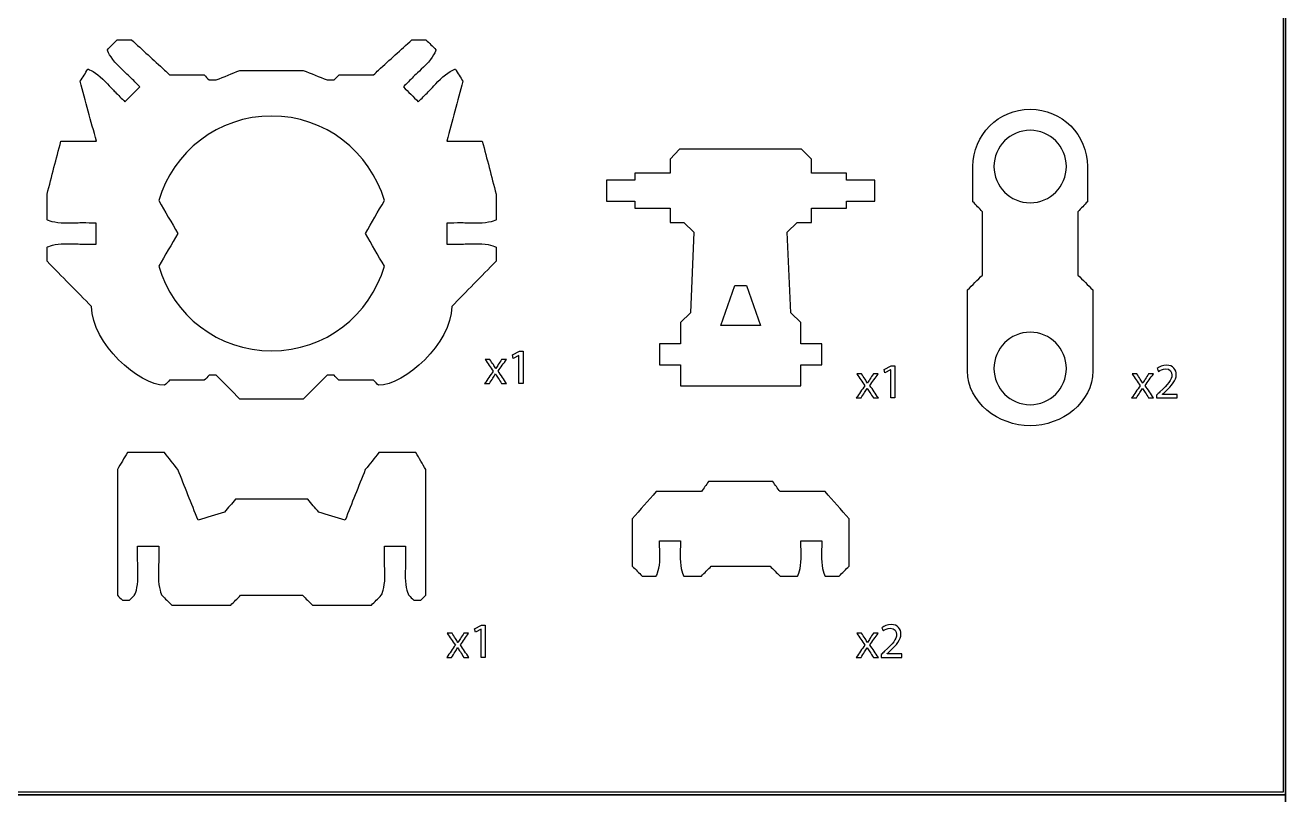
# Model space of a CAD drawing. Extents: x 0 to 850, y 0 to 600.
# Drawn here: x 130.9 to 310.2, y 375 to 484.3 of the extents above; entities that cross this region are included whole.
import ezdxf

# ---------------------------------------------------------------- set-up
doc = ezdxf.new("R2010")
doc.units = 0
doc.header["$MEASUREMENT"] = 0
doc.layers.add('DEFAULT', color=18, linetype='CONTINUOUS')

msp = doc.modelspace()

# ---------------------------------------------------------------- linework, layer by layer
at = {"layer": 'DEFAULT', "color": 5}
for points in [[(310, 600), (0, 600), (0, 375), (310, 375)], [(309.65, 375.35), (0.35, 375.35), (0.35, 599.65), (309.65, 599.65)], [(640, 600), (310, 600), (310, 240), (640, 240)], [(201.09, 437.43), (201.08, 437.43), (200.28, 437), (200.16, 437.48), (201.16, 438.01), (201.69, 438.01), (201.69, 433.42), (201.09, 433.42)], [(253.9, 435.38), (253.88, 435.38), (253.08, 434.95), (252.96, 435.43), (253.97, 435.96), (254.5, 435.96), (254.5, 431.37), (253.9, 431.37)], [(195.71, 398.53), (195.7, 398.53), (194.9, 398.1), (194.78, 398.58), (195.78, 399.11), (196.31, 399.11), (196.31, 394.52), (195.71, 394.52)], [(310, 375), (0, 375), (0, 0), (310, 0)]]:
    msp.add_lwpolyline(points, close=True, dxfattribs=at)
at = {"layer": 'DEFAULT', "color": 1}
for points in [[(247.63, 462.32), (247.63, 463.32), (242.63, 463.32), (242.63, 465.32), (241.21, 466.74), (223.92, 466.74), (222.55, 465.32), (222.55, 463.32), (217.55, 463.32), (217.55, 462.32), (213.55, 462.32), (213.55, 459.32), (217.55, 459.32), (217.55, 458.32), (222.55, 458.32), (222.55, 456.32), (224.51, 456.32), (225.92, 454.91), (225.45, 443.49), (224.04, 442.08), (224.04, 439.08), (221.04, 439.08), (221.04, 436.08), (224.04, 436.08), (224.04, 433.08), (241.13, 433.08), (241.13, 436.08), (244.13, 436.08), (244.13, 439.08), (241.13, 439.08), (241.13, 442.08), (239.72, 443.49), (239.21, 454.91), (240.63, 456.32), (242.63, 456.32), (242.63, 458.32), (247.63, 458.32), (247.63, 459.32), (251.63, 459.32), (251.63, 462.32)], [(229.75, 441.68), (231.75, 447.35), (233.42, 447.35), (235.42, 441.68)]]:
    msp.add_lwpolyline(points, close=True, dxfattribs=at)
for points, knots in [([(136.54, 456.19), (137.93, 456.19), (138.7, 456.24), (139.05, 456.24), (139.71, 456.23), (140.37, 456.23), (141.04, 456.23), (141.04, 455.23), (141.04, 454.24), (141.04, 453.24), (140.37, 453.24), (139.71, 453.24), (139.04, 453.24), (138.7, 453.24), (137.92, 453.29), (136.54, 453.29), (135.22, 453.29), (134.13, 452.88), (134.05, 452.8), (134.05, 452.13), (134.05, 451.46), (134.05, 450.79), (136.15, 448.65), (138.26, 446.5), (140.37, 444.35), (140.37, 439.11), (147.14, 433.18), (150.75, 433.18), (150.99, 433.41), (151.22, 433.65), (151.46, 433.89), (153.1, 433.89), (154.73, 433.89), (156.37, 433.89), (156.6, 434.12), (156.84, 434.35), (157.07, 434.59), (157.41, 434.59), (157.74, 434.59), (158.07, 434.59), (159.2, 433.46), (160.32, 432.34), (161.45, 431.22), (164.45, 431.22), (167.44, 431.22), (170.44, 431.22), (171.57, 432.34), (172.69, 433.46), (173.82, 434.59), (174.15, 434.59), (174.49, 434.59), (174.82, 434.59), (175.05, 434.35), (175.29, 434.12), (175.52, 433.89), (177.16, 433.89), (178.79, 433.89), (180.43, 433.89), (180.67, 433.65), (180.9, 433.41), (181.14, 433.18), (184.76, 433.18), (191.53, 439.11), (191.53, 444.35), (193.63, 446.5), (195.74, 448.65), (197.84, 450.79), (197.84, 451.46), (197.84, 452.13), (197.84, 452.79), (197.76, 452.88), (196.67, 453.29), (195.35, 453.29), (193.97, 453.29), (193.19, 453.24), (192.85, 453.24), (192.18, 453.24), (191.52, 453.24), (190.85, 453.24), (190.85, 454.24), (190.85, 455.23), (190.85, 456.23), (191.52, 456.23), (192.18, 456.23), (192.84, 456.24), (193.19, 456.24), (193.96, 456.19), (195.35, 456.19), (196.73, 456.2), (197.85, 456.63), (197.85, 456.69), (197.85, 457.91), (197.84, 459.13), (197.84, 460.35), (197.19, 462.85), (196.54, 465.36), (195.88, 467.86), (194.2, 467.86), (192.53, 467.86), (190.85, 467.86), (191.61, 470.7), (192.37, 473.53), (193.13, 476.37), (192.77, 476.94), (192.41, 477.52), (192.05, 478.09), (191.95, 478.1), (190.87, 477.62), (189.93, 476.67), (188.95, 475.69), (188.44, 475.11), (188.2, 474.87), (187.73, 474.4), (187.26, 473.93), (186.79, 473.45), (186.08, 474.16), (185.37, 474.87), (184.67, 475.57), (185.14, 476.05), (185.61, 476.52), (186.07, 476.99), (186.31, 477.23), (186.9, 477.74), (187.88, 478.72), (188.85, 479.7), (189.33, 480.81), (189.29, 480.85), (188.82, 481.32), (188.35, 481.79), (187.87, 482.26), (187.21, 482.26), (186.54, 482.26), (185.87, 482.26), (184.3, 480.83), (182.72, 479.4), (181.14, 477.96), (180.9, 477.73), (180.67, 477.49), (180.43, 477.26), (178.8, 477.26), (177.16, 477.26), (175.53, 477.26), (175.29, 477.02), (175.06, 476.79), (174.82, 476.55), (174.49, 476.55), (174.15, 476.55), (173.82, 476.55), (172.7, 477.01), (171.57, 477.47), (170.45, 477.92), (167.45, 477.92), (164.44, 477.92), (161.44, 477.92), (160.32, 477.47), (159.2, 477.01), (158.07, 476.55), (157.74, 476.55), (157.4, 476.55), (157.07, 476.55), (156.83, 476.79), (156.6, 477.02), (156.36, 477.26), (154.73, 477.26), (153.09, 477.26), (151.46, 477.26), (151.22, 477.49), (150.99, 477.73), (150.75, 477.96), (149.17, 479.4), (147.6, 480.83), (146.02, 482.27), (145.35, 482.27), (144.69, 482.27), (144.02, 482.27), (143.55, 481.8), (143.08, 481.32), (142.61, 480.85), (142.56, 480.81), (143.04, 479.71), (144.02, 478.73), (144.99, 477.75), (145.58, 477.23), (145.82, 476.99), (146.29, 476.52), (146.76, 476.05), (147.23, 475.58), (146.52, 474.87), (145.81, 474.16), (145.11, 473.46), (144.64, 473.93), (144.17, 474.4), (143.7, 474.87), (143.45, 475.11), (142.94, 475.7), (141.96, 476.68), (141.02, 477.62), (139.95, 478.1), (139.85, 478.09), (139.48, 477.52), (139.12, 476.94), (138.76, 476.37), (139.52, 473.53), (140.28, 470.7), (141.05, 467.86), (139.37, 467.86), (137.69, 467.86), (136.01, 467.86), (135.35, 465.36), (134.7, 462.85), (134.05, 460.35), (134.05, 459.13), (134.04, 457.91), (134.04, 456.69), (134.04, 456.63), (135.16, 456.2), (136.54, 456.19)], [1, 1, 1, 1, 2, 2, 2, 7.650009, 7.650009, 7.650009, 16.130009, 16.130009, 16.130009, 21.790018, 21.790018, 21.790018, 22.790018, 22.790018, 22.790018, 23.790018, 23.790018, 23.790018, 29.470018, 29.470018, 29.470018, 55.040129, 55.040129, 55.040129, 56.040129, 56.040129, 56.040129, 58.882698, 58.882698, 58.882698, 72.792698, 72.792698, 72.792698, 75.614063, 75.614063, 75.614063, 78.444063, 78.444063, 78.444063, 91.971018, 91.971018, 91.971018, 117.471018, 117.471018, 117.471018, 130.997972, 130.997972, 130.997972, 133.827972, 133.827972, 133.827972, 136.649337, 136.649337, 136.649337, 150.559337, 150.559337, 150.559337, 153.401907, 153.401907, 153.401907, 154.401907, 154.401907, 154.401907, 179.972018, 179.972018, 179.972018, 185.642018, 185.642018, 185.642018, 186.642018, 186.642018, 186.642018, 187.642018, 187.642018, 187.642018, 193.302027, 193.302027, 193.302027, 201.782027, 201.782027, 201.782027, 207.432036, 207.432036, 207.432036, 208.432036, 208.432036, 208.432036, 209.432036, 209.432036, 209.432036, 219.782041, 219.782041, 219.782041, 241.80543, 241.80543, 241.80543, 256.07543, 256.07543, 256.07543, 281.038463, 281.038463, 281.038463, 286.803817, 286.803817, 286.803817, 287.803817, 287.803817, 287.803817, 288.803817, 288.803817, 288.803817, 294.460688, 294.460688, 294.460688, 302.960112, 302.960112, 302.960112, 308.6099, 308.6099, 308.6099, 309.6099, 309.6099, 309.6099, 310.6099, 310.6099, 310.6099, 316.280896, 316.280896, 316.280896, 321.950896, 321.950896, 321.950896, 340.080775, 340.080775, 340.080775, 342.909202, 342.909202, 342.909202, 356.819202, 356.819202, 356.819202, 359.647629, 359.647629, 359.647629, 362.487629, 362.487629, 362.487629, 372.808758, 372.808758, 372.808758, 398.328758, 398.328758, 398.328758, 408.649886, 408.649886, 408.649886, 411.489886, 411.489886, 411.489886, 414.318314, 414.318314, 414.318314, 428.228314, 428.228314, 428.228314, 431.056741, 431.056741, 431.056741, 449.185946, 449.185946, 449.185946, 454.855946, 454.855946, 454.855946, 460.526943, 460.526943, 460.526943, 461.526943, 461.526943, 461.526943, 462.526943, 462.526943, 462.526943, 468.17673, 468.17673, 468.17673, 476.676154, 476.676154, 476.676154, 482.333026, 482.333026, 482.333026, 483.333026, 483.333026, 483.333026, 484.333026, 484.333026, 484.333026, 490.112169, 490.112169, 490.112169, 515.077796, 515.077796, 515.077796, 529.357796, 529.357796, 529.357796, 551.381186, 551.381186, 551.381186, 561.73119, 561.73119, 561.73119, 562.73119, 562.73119, 562.73119, 562.73119]), ([(149.92, 459.41), (151.94, 466.35), (158.35, 471.43), (165.95, 471.43), (173.54, 471.43), (179.95, 466.35), (181.97, 459.41), (181.07, 457.86), (180.17, 456.3), (179.27, 454.75), (180.17, 453.19), (181.07, 451.64), (181.97, 450.08), (179.95, 443.13), (173.54, 438.06), (165.95, 438.06), (158.35, 438.06), (151.94, 443.13), (149.92, 450.08), (150.82, 451.64), (151.72, 453.19), (152.62, 454.75), (151.72, 456.3), (150.82, 457.86), (149.92, 459.41)], [15.268857, 15.268857, 15.268857, 15.268857, 16.268857, 16.268857, 16.268857, 17.268857, 17.268857, 17.268857, 32.537714, 32.537714, 32.537714, 47.815231, 47.815231, 47.815231, 48.815231, 48.815231, 48.815231, 49.815231, 49.815231, 49.815231, 65.092747, 65.092747, 65.092747, 80.361604, 80.361604, 80.361604, 80.361604]), ([(280.5, 448.84), (280.5, 451.84), (280.5, 454.84), (280.5, 457.84), (280.96, 458.31), (281.41, 458.78), (281.86, 459.26), (281.86, 460.92), (281.86, 462.59), (281.86, 464.26), (281.86, 468.75), (278.21, 472.4), (273.72, 472.4), (269.23, 472.4), (265.58, 468.75), (265.58, 464.26), (265.58, 462.59), (265.58, 460.92), (265.58, 459.26), (266.03, 458.78), (266.48, 458.31), (266.94, 457.84), (266.94, 454.84), (266.94, 451.84), (266.94, 448.84), (266.23, 448.13), (265.52, 447.43), (264.82, 446.72), (264.82, 442.89), (264.82, 439.05), (264.82, 435.22), (264.82, 430.73), (269.23, 427.42), (273.72, 427.42), (278.21, 427.42), (282.62, 430.73), (282.62, 435.22), (282.62, 439.05), (282.62, 442.89), (282.62, 446.72), (281.92, 447.43), (281.21, 448.13), (280.5, 448.84)], [8.499424, 8.499424, 8.499424, 8.499424, 34.019424, 34.019424, 34.019424, 39.578434, 39.578434, 39.578434, 53.748434, 53.748434, 53.748434, 54.748434, 54.748434, 54.748434, 55.748434, 55.748434, 55.748434, 69.918434, 69.918434, 69.918434, 75.477445, 75.477445, 75.477445, 100.997445, 100.997445, 100.997445, 109.496868, 109.496868, 109.496868, 142.096868, 142.096868, 142.096868, 143.096868, 143.096868, 143.096868, 144.096868, 144.096868, 144.096868, 176.696868, 176.696868, 176.696868, 185.196292, 185.196292, 185.196292, 185.196292]), ([(273.72, 459.11), (270.88, 459.11), (268.58, 461.42), (268.58, 464.26), (268.58, 467.1), (270.88, 469.4), (273.72, 469.4), (276.56, 469.4), (278.86, 467.1), (278.86, 464.26), (278.86, 461.42), (276.56, 459.11), (273.72, 459.11)], [1, 1, 1, 1, 2, 2, 2, 3, 3, 3, 4, 4, 4, 5, 5, 5, 5]), ([(273.72, 430.42), (270.88, 430.42), (268.58, 432.72), (268.58, 435.56), (268.58, 438.4), (270.88, 440.71), (273.72, 440.71), (276.56, 440.71), (278.86, 438.4), (278.86, 435.56), (278.86, 432.72), (276.56, 430.42), (273.72, 430.42)], [1, 1, 1, 1, 2, 2, 2, 3, 3, 3, 4, 4, 4, 5, 5, 5, 5]), ([(144.04, 403.34), (144.04, 409.3), (144.04, 415.25), (144.04, 421.2), (144.51, 422.01), (144.98, 422.81), (145.45, 423.62), (147.21, 423.62), (148.96, 423.62), (150.71, 423.62), (151.35, 422.81), (151.99, 422.01), (152.63, 421.2), (153.59, 418.8), (154.54, 416.4), (155.5, 413.99), (156.75, 414.38), (158, 414.76), (159.25, 415.14), (159.77, 415.76), (160.29, 416.38), (160.81, 417), (164.23, 417), (167.66, 417), (171.08, 417), (171.6, 416.38), (172.12, 415.76), (172.64, 415.14), (173.89, 414.76), (175.14, 414.38), (176.39, 413.99), (177.34, 416.4), (178.3, 418.8), (179.26, 421.2), (179.9, 422.01), (180.54, 422.81), (181.18, 423.62), (182.93, 423.62), (184.68, 423.62), (186.44, 423.62), (186.91, 422.81), (187.38, 422.01), (187.85, 421.2), (187.85, 415.25), (187.85, 409.3), (187.85, 403.34), (187.62, 403.11), (187.38, 402.87), (187.15, 402.64), (186.81, 402.64), (186.48, 402.64), (186.14, 402.64), (185.91, 402.87), (185.67, 403.11), (185.44, 403.34), (185.38, 403.34), (184.93, 404.47), (184.93, 405.84), (184.93, 407.22), (184.98, 408), (184.98, 408.35), (184.98, 409.01), (184.98, 409.67), (184.98, 410.34), (183.98, 410.34), (182.98, 410.34), (181.98, 410.34), (181.98, 409.67), (181.98, 409.01), (181.98, 408.34), (181.98, 408), (182.03, 407.22), (182.03, 405.84), (182.03, 404.47), (181.59, 403.34), (181.53, 403.34), (181.06, 402.87), (180.59, 402.4), (180.12, 401.93), (177.33, 401.93), (174.55, 401.93), (171.76, 401.93), (171.29, 402.4), (170.82, 402.87), (170.35, 403.34), (167.41, 403.34), (164.47, 403.34), (161.54, 403.34), (161.07, 402.87), (160.6, 402.4), (160.13, 401.93), (157.34, 401.93), (154.56, 401.93), (151.77, 401.93), (151.3, 402.4), (150.83, 402.87), (150.35, 403.34), (150.31, 403.34), (149.86, 404.47), (149.86, 405.84), (149.86, 407.22), (149.91, 408), (149.91, 408.34), (149.91, 409.01), (149.91, 409.67), (149.91, 410.34), (148.91, 410.34), (147.91, 410.34), (146.91, 410.34), (146.91, 409.67), (146.91, 409.01), (146.91, 408.35), (146.91, 408), (146.96, 407.22), (146.96, 405.84), (146.96, 404.47), (146.51, 403.34), (146.45, 403.34), (146.22, 403.11), (145.98, 402.87), (145.75, 402.64), (145.41, 402.64), (145.08, 402.64), (144.75, 402.64), (144.51, 402.87), (144.27, 403.11), (144.04, 403.34)], [2.828427, 2.828427, 2.828427, 2.828427, 53.458427, 53.458427, 53.458427, 61.387216, 61.387216, 61.387216, 76.297216, 76.297216, 76.297216, 85.030515, 85.030515, 85.030515, 107.031724, 107.031724, 107.031724, 118.140819, 118.140819, 118.140819, 125.018995, 125.018995, 125.018995, 154.138995, 154.138995, 154.138995, 161.01717, 161.01717, 161.01717, 172.126266, 172.126266, 172.126266, 194.131177, 194.131177, 194.131177, 202.864475, 202.864475, 202.864475, 217.774475, 217.774475, 217.774475, 225.703264, 225.703264, 225.703264, 276.333264, 276.333264, 276.333264, 279.161691, 279.161691, 279.161691, 282.001691, 282.001691, 282.001691, 284.830119, 284.830119, 284.830119, 285.830119, 285.830119, 285.830119, 286.830119, 286.830119, 286.830119, 292.480119, 292.480119, 292.480119, 300.980119, 300.980119, 300.980119, 306.640127, 306.640127, 306.640127, 307.640127, 307.640127, 307.640127, 308.640127, 308.640127, 308.640127, 314.304057, 314.304057, 314.304057, 337.994057, 337.994057, 337.994057, 343.650911, 343.650911, 343.650911, 368.630911, 368.630911, 368.630911, 374.287766, 374.287766, 374.287766, 397.967766, 397.967766, 397.967766, 403.63878, 403.63878, 403.63878, 404.63878, 404.63878, 404.63878, 405.63878, 405.63878, 405.63878, 411.298788, 411.298788, 411.298788, 419.798788, 419.798788, 419.798788, 425.448788, 425.448788, 425.448788, 426.448788, 426.448788, 426.448788, 427.448788, 427.448788, 427.448788, 430.277216, 430.277216, 430.277216, 433.117216, 433.117216, 433.117216, 435.945643, 435.945643, 435.945643, 435.945643]), ([(246.58, 406.06), (245.91, 406.06), (245.25, 406.06), (244.58, 406.06), (244.53, 406.06), (244.08, 407.18), (244.08, 408.56), (244.08, 409.95), (244.13, 410.72), (244.13, 411.06), (243.13, 411.06), (242.13, 411.07), (241.13, 411.07), (241.13, 410.73), (241.18, 409.95), (241.18, 408.56), (241.17, 407.18), (240.73, 406.07), (240.67, 406.07), (239.84, 406.07), (239.01, 406.07), (238.18, 406.07), (237.7, 406.54), (237.23, 407.01), (236.76, 407.48), (233.98, 407.48), (231.2, 407.48), (228.42, 407.48), (227.95, 407.01), (227.47, 406.54), (227, 406.07), (226.17, 406.07), (225.34, 406.07), (224.51, 406.07), (224.45, 406.07), (224, 407.18), (224, 408.56), (224, 409.95), (224.05, 410.73), (224.05, 411.07), (223.05, 411.07), (222.05, 411.06), (221.05, 411.06), (221.05, 410.72), (221.1, 409.95), (221.1, 408.56), (221.1, 407.23), (220.68, 406.14), (220.6, 406.07), (219.94, 406.06), (219.27, 406.06), (218.6, 406.06), (218.13, 406.53), (217.66, 407.01), (217.19, 407.48), (217.19, 409.72), (217.19, 411.96), (217.19, 414.2), (218.32, 415.49), (219.46, 416.78), (220.6, 418.07), (222.73, 418.07), (224.87, 418.07), (227, 418.07), (227.34, 418.54), (227.68, 419.01), (228.01, 419.49), (231.06, 419.49), (234.11, 419.49), (237.15, 419.49), (237.49, 419.01), (237.83, 418.54), (238.18, 418.07), (240.31, 418.07), (242.44, 418.07), (244.58, 418.07), (245.72, 416.78), (246.86, 415.49), (247.99, 414.2), (247.99, 411.96), (247.99, 409.72), (247.99, 407.48), (247.52, 407.01), (247.05, 406.53), (246.58, 406.06)], [5.670996, 5.670996, 5.670996, 5.670996, 11.340996, 11.340996, 11.340996, 12.340996, 12.340996, 12.340996, 13.340996, 13.340996, 13.340996, 21.84102, 21.84102, 21.84102, 22.84102, 22.84102, 22.84102, 23.84102, 23.84102, 23.84102, 30.92102, 30.92102, 30.92102, 36.592016, 36.592016, 36.592016, 60.242016, 60.242016, 60.242016, 65.913013, 65.913013, 65.913013, 72.993013, 72.993013, 72.993013, 73.993013, 73.993013, 73.993013, 74.993013, 74.993013, 74.993013, 83.493036, 83.493036, 83.493036, 84.493036, 84.493036, 84.493036, 85.493036, 85.493036, 85.493036, 91.173045, 91.173045, 91.173045, 96.844041, 96.844041, 96.844041, 115.904041, 115.904041, 115.904041, 130.526763, 130.526763, 130.526763, 148.676766, 148.676766, 148.676766, 153.60218, 153.60218, 153.60218, 179.51218, 179.51218, 179.51218, 184.460927, 184.460927, 184.460927, 202.61093, 202.61093, 202.61093, 217.233652, 217.233652, 217.233652, 236.293652, 236.293652, 236.293652, 241.964648, 241.964648, 241.964648, 241.964648])]:
    msp.add_open_spline(points, degree=3, knots=knots, dxfattribs=at)
at = {"layer": 'DEFAULT', "color": 5}
for points, knots in [([(196.96, 436.84), (197.12, 436.6), (197.29, 436.35), (197.45, 436.11), (197.58, 435.92), (197.68, 435.74), (197.79, 435.55), (197.8, 435.55), (197.81, 435.55), (197.82, 435.55), (197.93, 435.75), (198.04, 435.93), (198.15, 436.11), (198.31, 436.36), (198.47, 436.6), (198.63, 436.84), (198.86, 436.84), (199.08, 436.84), (199.3, 436.84), (198.92, 436.29), (198.53, 435.74), (198.14, 435.19), (198.54, 434.6), (198.94, 434.01), (199.34, 433.42), (199.1, 433.42), (198.87, 433.42), (198.63, 433.42), (198.47, 433.68), (198.3, 433.94), (198.13, 434.19), (198, 434.39), (197.89, 434.58), (197.77, 434.79), (197.76, 434.79), (197.76, 434.79), (197.75, 434.79), (197.64, 434.58), (197.52, 434.4), (197.39, 434.19), (197.23, 433.94), (197.06, 433.68), (196.9, 433.42), (196.67, 433.42), (196.44, 433.42), (196.21, 433.42), (196.62, 434.01), (197.02, 434.59), (197.43, 435.17), (197.04, 435.73), (196.66, 436.28), (196.27, 436.84), (196.5, 436.84), (196.73, 436.84), (196.96, 436.84)], [0, 0, 0, 0, 2.49699, 2.49699, 2.49699, 3.49699, 3.49699, 3.49699, 3.55699, 3.55699, 3.55699, 4.55699, 4.55699, 4.55699, 7.025431, 7.025431, 7.025431, 8.926431, 8.926431, 8.926431, 14.65429, 14.65429, 14.65429, 20.702165, 20.702165, 20.702165, 22.703165, 22.703165, 22.703165, 25.305695, 25.305695, 25.305695, 26.305695, 26.305695, 26.305695, 26.345695, 26.345695, 26.345695, 27.345695, 27.345695, 27.345695, 29.937907, 29.937907, 29.937907, 31.877907, 31.877907, 31.877907, 37.898462, 37.898462, 37.898462, 43.663484, 43.663484, 43.663484, 45.623484, 45.623484, 45.623484, 45.623484]), ([(291.66, 431.37), (291.66, 431.5), (291.66, 431.63), (291.66, 431.76), (291.82, 431.91), (291.99, 432.07), (292.15, 432.23), (293.32, 433.34), (293.85, 433.94), (293.86, 434.63), (293.86, 435.09), (293.63, 435.52), (292.95, 435.52), (292.53, 435.52), (292.18, 435.31), (291.97, 435.14), (291.91, 435.28), (291.84, 435.43), (291.77, 435.57), (292.09, 435.84), (292.54, 436.04), (293.07, 436.04), (294.06, 436.04), (294.48, 435.36), (294.48, 434.71), (294.48, 433.86), (293.86, 433.17), (292.9, 432.24), (292.77, 432.13), (292.65, 432.02), (292.53, 431.9), (292.53, 431.9), (292.53, 431.89), (292.53, 431.89), (293.22, 431.89), (293.9, 431.89), (294.59, 431.89), (294.59, 431.72), (294.59, 431.55), (294.59, 431.37), (293.61, 431.37), (292.64, 431.37), (291.66, 431.37)], [8.302, 8.302, 8.302, 8.302, 9.382, 9.382, 9.382, 11.305538, 11.305538, 11.305538, 12.305538, 12.305538, 12.305538, 13.305538, 13.305538, 13.305538, 14.305538, 14.305538, 14.305538, 15.666127, 15.666127, 15.666127, 16.666127, 16.666127, 16.666127, 17.666127, 17.666127, 17.666127, 18.666127, 18.666127, 18.666127, 20.080736, 20.080736, 20.080736, 20.120736, 20.120736, 20.120736, 25.961736, 25.961736, 25.961736, 27.421736, 27.421736, 27.421736, 35.723736, 35.723736, 35.723736, 35.723736]), ([(249.77, 434.79), (249.93, 434.55), (250.09, 434.3), (250.26, 434.06), (250.38, 433.87), (250.49, 433.69), (250.6, 433.5), (250.61, 433.5), (250.62, 433.5), (250.62, 433.5), (250.74, 433.7), (250.85, 433.88), (250.96, 434.06), (251.12, 434.31), (251.28, 434.55), (251.44, 434.79), (251.66, 434.79), (251.89, 434.79), (252.11, 434.79), (251.72, 434.24), (251.34, 433.69), (250.95, 433.14), (251.35, 432.55), (251.75, 431.96), (252.15, 431.37), (251.91, 431.37), (251.68, 431.37), (251.44, 431.37), (251.27, 431.63), (251.11, 431.89), (250.94, 432.14), (250.81, 432.34), (250.69, 432.53), (250.57, 432.74), (250.57, 432.74), (250.56, 432.74), (250.56, 432.74), (250.45, 432.53), (250.33, 432.35), (250.2, 432.14), (250.03, 431.89), (249.87, 431.63), (249.7, 431.37), (249.48, 431.37), (249.25, 431.37), (249.02, 431.37), (249.42, 431.96), (249.83, 432.54), (250.23, 433.12), (249.85, 433.68), (249.46, 434.23), (249.08, 434.79), (249.31, 434.79), (249.54, 434.79), (249.77, 434.79)], [1.96, 1.96, 1.96, 1.96, 4.45699, 4.45699, 4.45699, 5.45699, 5.45699, 5.45699, 5.51699, 5.51699, 5.51699, 6.51699, 6.51699, 6.51699, 8.986266, 8.986266, 8.986266, 10.887266, 10.887266, 10.887266, 16.615124, 16.615124, 16.615124, 22.663, 22.663, 22.663, 24.664, 24.664, 24.664, 27.26653, 27.26653, 27.26653, 28.26653, 28.26653, 28.26653, 28.30653, 28.30653, 28.30653, 29.30653, 29.30653, 29.30653, 31.898742, 31.898742, 31.898742, 33.838742, 33.838742, 33.838742, 39.859296, 39.859296, 39.859296, 45.624319, 45.624319, 45.624319, 47.584319, 47.584319, 47.584319, 47.584319]), ([(288.88, 434.79), (289.04, 434.55), (289.21, 434.3), (289.37, 434.06), (289.5, 433.87), (289.6, 433.69), (289.71, 433.5), (289.72, 433.5), (289.73, 433.5), (289.74, 433.5), (289.85, 433.7), (289.96, 433.88), (290.07, 434.06), (290.23, 434.31), (290.39, 434.55), (290.55, 434.79), (290.78, 434.79), (291, 434.79), (291.22, 434.79), (290.84, 434.24), (290.45, 433.69), (290.06, 433.14), (290.46, 432.55), (290.86, 431.96), (291.26, 431.37), (291.02, 431.37), (290.79, 431.37), (290.55, 431.37), (290.39, 431.63), (290.22, 431.89), (290.05, 432.14), (289.92, 432.34), (289.81, 432.53), (289.69, 432.74), (289.68, 432.74), (289.68, 432.74), (289.67, 432.74), (289.56, 432.53), (289.44, 432.35), (289.31, 432.14), (289.15, 431.89), (288.98, 431.63), (288.82, 431.37), (288.59, 431.37), (288.36, 431.37), (288.13, 431.37), (288.54, 431.96), (288.94, 432.54), (289.35, 433.12), (288.96, 433.68), (288.58, 434.23), (288.19, 434.79), (288.42, 434.79), (288.65, 434.79), (288.88, 434.79)], [0, 0, 0, 0, 2.49699, 2.49699, 2.49699, 3.49699, 3.49699, 3.49699, 3.55699, 3.55699, 3.55699, 4.55699, 4.55699, 4.55699, 7.026266, 7.026266, 7.026266, 8.927266, 8.927266, 8.927266, 14.655124, 14.655124, 14.655124, 20.703, 20.703, 20.703, 22.704, 22.704, 22.704, 25.305692, 25.305692, 25.305692, 26.305692, 26.305692, 26.305692, 26.345692, 26.345692, 26.345692, 27.345692, 27.345692, 27.345692, 29.937062, 29.937062, 29.937062, 31.877062, 31.877062, 31.877062, 37.897617, 37.897617, 37.897617, 43.662639, 43.662639, 43.662639, 45.622639, 45.622639, 45.622639, 45.622639]), ([(191.58, 397.94), (191.75, 397.7), (191.91, 397.45), (192.07, 397.21), (192.2, 397.02), (192.3, 396.84), (192.42, 396.65), (192.42, 396.65), (192.43, 396.65), (192.44, 396.65), (192.55, 396.85), (192.66, 397.03), (192.78, 397.21), (192.94, 397.46), (193.1, 397.7), (193.26, 397.94), (193.48, 397.94), (193.7, 397.94), (193.93, 397.94), (193.54, 397.39), (193.15, 396.84), (192.76, 396.29), (193.16, 395.7), (193.56, 395.11), (193.96, 394.52), (193.73, 394.52), (193.49, 394.52), (193.26, 394.52), (193.09, 394.78), (192.92, 395.04), (192.76, 395.29), (192.62, 395.49), (192.51, 395.68), (192.39, 395.89), (192.38, 395.89), (192.38, 395.89), (192.37, 395.89), (192.26, 395.68), (192.14, 395.5), (192.02, 395.29), (191.85, 395.04), (191.69, 394.78), (191.52, 394.52), (191.29, 394.52), (191.06, 394.52), (190.84, 394.52), (191.24, 395.11), (191.65, 395.69), (192.05, 396.27), (191.66, 396.83), (191.28, 397.38), (190.89, 397.94), (191.12, 397.94), (191.35, 397.94), (191.58, 397.94)], [0, 0, 0, 0, 2.49699, 2.49699, 2.49699, 3.49699, 3.49699, 3.49699, 3.55699, 3.55699, 3.55699, 4.55699, 4.55699, 4.55699, 7.025431, 7.025431, 7.025431, 8.926431, 8.926431, 8.926431, 14.65429, 14.65429, 14.65429, 20.702165, 20.702165, 20.702165, 22.703165, 22.703165, 22.703165, 25.305695, 25.305695, 25.305695, 26.305695, 26.305695, 26.305695, 26.345695, 26.345695, 26.345695, 27.345695, 27.345695, 27.345695, 29.937907, 29.937907, 29.937907, 31.877907, 31.877907, 31.877907, 37.898462, 37.898462, 37.898462, 43.663484, 43.663484, 43.663484, 45.623484, 45.623484, 45.623484, 45.623484]), ([(249.77, 397.94), (249.93, 397.7), (250.09, 397.45), (250.26, 397.21), (250.38, 397.02), (250.49, 396.84), (250.6, 396.65), (250.61, 396.65), (250.62, 396.65), (250.62, 396.65), (250.74, 396.85), (250.85, 397.03), (250.96, 397.21), (251.12, 397.46), (251.28, 397.7), (251.44, 397.94), (251.66, 397.94), (251.89, 397.94), (252.11, 397.94), (251.72, 397.39), (251.34, 396.84), (250.95, 396.29), (251.35, 395.7), (251.75, 395.11), (252.15, 394.52), (251.91, 394.52), (251.68, 394.52), (251.44, 394.52), (251.27, 394.78), (251.11, 395.04), (250.94, 395.29), (250.81, 395.49), (250.69, 395.68), (250.57, 395.89), (250.57, 395.89), (250.56, 395.89), (250.56, 395.89), (250.45, 395.68), (250.33, 395.5), (250.2, 395.29), (250.03, 395.04), (249.87, 394.78), (249.7, 394.52), (249.48, 394.52), (249.25, 394.52), (249.02, 394.52), (249.42, 395.11), (249.83, 395.69), (250.23, 396.27), (249.85, 396.83), (249.46, 397.38), (249.08, 397.94), (249.31, 397.94), (249.54, 397.94), (249.77, 397.94)], [0, 0, 0, 0, 2.49699, 2.49699, 2.49699, 3.49699, 3.49699, 3.49699, 3.55699, 3.55699, 3.55699, 4.55699, 4.55699, 4.55699, 7.025431, 7.025431, 7.025431, 8.926431, 8.926431, 8.926431, 14.65429, 14.65429, 14.65429, 20.702165, 20.702165, 20.702165, 22.703165, 22.703165, 22.703165, 25.305695, 25.305695, 25.305695, 26.305695, 26.305695, 26.305695, 26.345695, 26.345695, 26.345695, 27.345695, 27.345695, 27.345695, 29.937907, 29.937907, 29.937907, 31.877907, 31.877907, 31.877907, 37.898462, 37.898462, 37.898462, 43.663484, 43.663484, 43.663484, 45.623484, 45.623484, 45.623484, 45.623484]), ([(252.55, 394.52), (252.55, 394.65), (252.55, 394.78), (252.55, 394.91), (252.71, 395.06), (252.87, 395.22), (253.03, 395.38), (254.21, 396.49), (254.74, 397.09), (254.74, 397.78), (254.74, 398.24), (254.52, 398.67), (253.83, 398.67), (253.42, 398.67), (253.07, 398.46), (252.86, 398.29), (252.79, 398.43), (252.73, 398.58), (252.66, 398.72), (252.98, 398.99), (253.43, 399.19), (253.96, 399.19), (254.95, 399.19), (255.36, 398.51), (255.36, 397.86), (255.36, 397.01), (254.75, 396.32), (253.78, 395.39), (253.66, 395.28), (253.54, 395.17), (253.42, 395.05), (253.42, 395.05), (253.42, 395.04), (253.42, 395.04), (254.1, 395.04), (254.79, 395.04), (255.48, 395.04), (255.48, 394.87), (255.48, 394.7), (255.48, 394.52), (254.5, 394.52), (253.52, 394.52), (252.55, 394.52)], [8.302, 8.302, 8.302, 8.302, 9.382, 9.382, 9.382, 11.305538, 11.305538, 11.305538, 12.305538, 12.305538, 12.305538, 13.305538, 13.305538, 13.305538, 14.305538, 14.305538, 14.305538, 15.666127, 15.666127, 15.666127, 16.666127, 16.666127, 16.666127, 17.666127, 17.666127, 17.666127, 18.666127, 18.666127, 18.666127, 20.081471, 20.081471, 20.081471, 20.121471, 20.121471, 20.121471, 25.963471, 25.963471, 25.963471, 27.423471, 27.423471, 27.423471, 35.725471, 35.725471, 35.725471, 35.725471])]:
    msp.add_open_spline(points, degree=3, knots=knots, dxfattribs=at)

doc.saveas('drawing.dxf')
